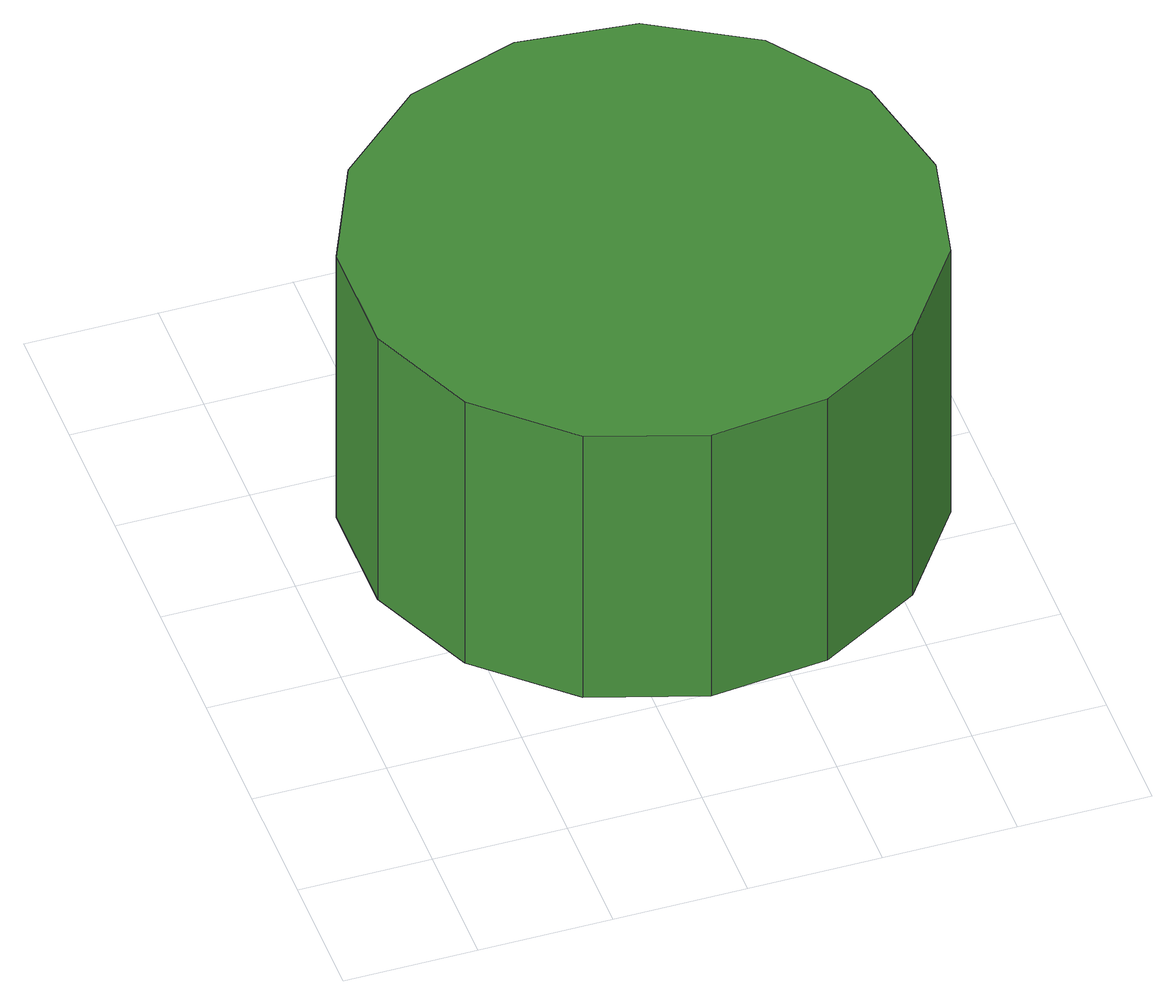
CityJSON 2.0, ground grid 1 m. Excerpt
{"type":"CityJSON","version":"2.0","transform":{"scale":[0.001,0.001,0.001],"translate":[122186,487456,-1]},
"CityObjects":{
"tree1":{"type":"SolitaryVegetationObject","attributes":{"function":"something"},"geometry":[{"type":"MultiSurface","lod":"1","boundaries":[[[0,1,2,3,4,5,6,7,8,9,10,11,12,13,14]],[[15,16,17,18,19,20,21,22,23,24,25,26,27,28,29]],[[0,29,28,1]],[[1,28,27,2]],[[2,27,26,3]],[[3,26,25,4]],[[4,25,24,5]],[[5,24,23,6]],[[6,23,22,7]],[[7,22,21,8]],[[8,21,20,9]],[[9,20,19,10]],[[10,19,18,11]],[[11,18,17,12]],[[12,17,16,13]],[[13,16,15,14]],[[14,15,29,0]]]}]}
},
"vertices":[
[4794,3135,3359],[4607,4018,3359],[4076,4748,3359],[3295,5199,3359],[2398,5293,3359],[1540,5014,3359],[869,4411,3359],[502,3586,3359],[502,2684,3359],[869,1860,3359],[1540,1256,3359],[2398,978,3359],[3295,1072,3359],[4076,1523,3359],[4607,2253,3359],[4607,2253,875],[4076,1523,875],[3295,1072,875],[2398,978,875],[1540,1256,875],[869,1860,875],[502,2684,875],[502,3586,875],[869,4411,875],[1540,5014,875],[2398,5293,875],[3295,5199,875],[4076,4748,875],[4607,4018,875],[4794,3135,875]
]}
